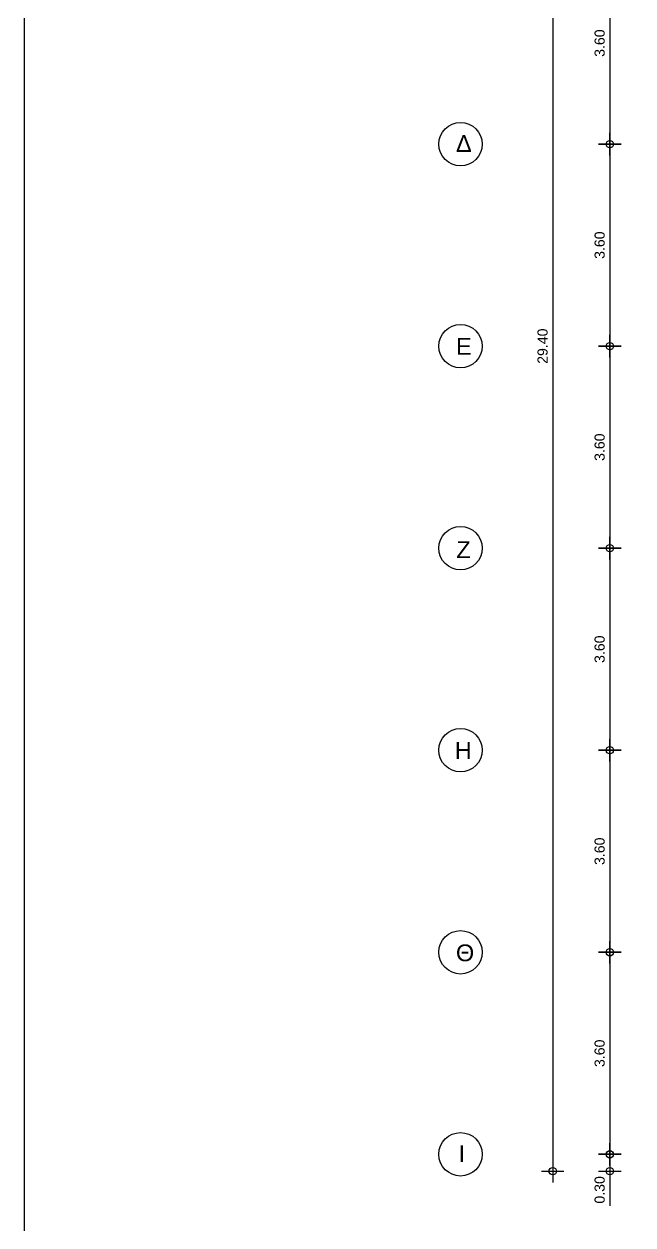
# Model space of a CAD drawing. Header units: metres. Extents: x -11 to 85, y -301 to 135.
# Drawn here: x 1 to 11.85, y -128.97 to -107.57 of the extents above; entities that cross this region are included whole.
import ezdxf

# ---------------------------------------------------------------- set-up
doc = ezdxf.new("R2010")
doc.units = ezdxf.units.M
doc.header["$LTSCALE"] = 0.036
doc.header["$PDMODE"] = 2
for name, color, linetype in [('arxitek aorofos', 252, 'Continuous'), ('BORDER', 5, 'Continuous'), ('DIMBLK', 252, 'Continuous'), ('LAYER-ON', 4, 'Continuous')]:
    doc.layers.add(name, color=color, linetype=linetype)
doc.styles.add('COMU-N', font='arial.ttf')
doc.styles.get("Standard").update_dxf_attribs({"font": 'arial.ttf'})
doc.dimstyles.new('CADWDOT', dxfattribs={"dimscale": 0.1, "dimtxt": 1.8, "dimasz": 0.08, "dimexe": 2, "dimexo": 0, "dimgap": 0.09, "dimtad": 0, "dimrnd": 0.001, "dimzin": 0, "dimdsep": 46, "dimtxsty": 'Standard', "dimblk1": 'ARTDIM', "dimblk2": 'ARTDIM', "dimsah": 1, "dimcen": 0.09, "dimdle": 0.05, "dimse1": 1, "dimse2": 1, "dimadec": 0, "dimazin": 0, "dimtfac": 1, "dimtmove": 0, "dimatfit": 3, "dimldrblk": 'ARTDIM', "dimfxl": 2, "dimtvp": 0.9999, "dimtolj": 1, "dimtzin": 0, "dimarcsym": 0})

# ---------------------------------------------------------------- blocks, each defined once
blk = doc.blocks.new('art103')
at = {"layer": 'BORDER'}
blk.add_line((0.25, 14.6), (0.25, 0.25), dxfattribs=at)
blk = doc.blocks.new('ARTDIM')
at = {"layer": 'DIMBLK'}
for p, q in [((-24.9975, 0), (24.9975, 0)), ((0, -24.9975), (0, 24.9975))]:
    blk.add_line(p, q, dxfattribs=at)
blk.add_circle((0, 0), 8.25, dxfattribs=at)
blk = doc.blocks.new('*D1003')
at = {"layer": 'arxitek aorofos', "color": 0, "lineweight": -2}
blk.add_line((10.423, -98.615), (10.423, -127.999), dxfattribs=at)
at = {"layer": 'Defpoints', "color": 0, "transparency": 16777216}
for p in [(13.537, -98.607), (10.423, -128.007), (13.537, -128.007)]:
    blk.add_point(p, dxfattribs=at)
at = {"layer": 'arxitek aorofos', "color": 0, "lineweight": -2, "xscale": 0.008, "yscale": 0.008, "zscale": 0.008}
for p, rotation in [((10.423, -98.607), 90), ((10.423, -128.007), 270)]:
    blk.add_blockref('ARTDIM', p, dxfattribs=dict(at, rotation=rotation))
at = {"layer": 'arxitek aorofos', "color": 0, "insert": (10.243, -113.307), "char_height": 0.18, "attachment_point": 5, "rotation": 90}
blk.add_mtext('\\A1;29.40', dxfattribs=at)
blk = doc.blocks.new('*D1007')
at = {"layer": 'arxitek aorofos', "color": 0, "lineweight": -2}
blk.add_line((11.44, -106.115), (11.44, -109.699), dxfattribs=at)
at = {"layer": 'Defpoints', "color": 0, "transparency": 16777216}
for p in [(7.93, -106.107), (7.93, -109.707), (11.44, -109.707)]:
    blk.add_point(p, dxfattribs=at)
at = {"layer": 'arxitek aorofos', "color": 0, "lineweight": -2, "xscale": 0.008, "yscale": 0.008, "zscale": 0.008}
for p, rotation in [((11.44, -106.107), 90), ((11.44, -109.707), 270)]:
    blk.add_blockref('ARTDIM', p, dxfattribs=dict(at, rotation=rotation))
at = {"layer": 'arxitek aorofos', "color": 0, "insert": (11.26, -107.907), "char_height": 0.18, "attachment_point": 5, "rotation": 90}
blk.add_mtext('\\A1;3.60', dxfattribs=at)
blk = doc.blocks.new('*D1008')
at = {"layer": 'arxitek aorofos', "color": 0, "lineweight": -2}
blk.add_line((11.44, -109.715), (11.44, -113.299), dxfattribs=at)
at = {"layer": 'Defpoints', "color": 0, "transparency": 16777216}
for p in [(7.93, -109.707), (7.93, -113.307), (11.44, -113.307)]:
    blk.add_point(p, dxfattribs=at)
at = {"layer": 'arxitek aorofos', "color": 0, "lineweight": -2, "xscale": 0.008, "yscale": 0.008, "zscale": 0.008}
for p, rotation in [((11.44, -109.707), 90), ((11.44, -113.307), 270)]:
    blk.add_blockref('ARTDIM', p, dxfattribs=dict(at, rotation=rotation))
at = {"layer": 'arxitek aorofos', "color": 0, "insert": (11.26, -111.507), "char_height": 0.18, "attachment_point": 5, "rotation": 90}
blk.add_mtext('\\A1;3.60', dxfattribs=at)
blk = doc.blocks.new('*D1009')
at = {"layer": 'arxitek aorofos', "color": 0, "lineweight": -2}
blk.add_line((11.44, -113.315), (11.44, -116.899), dxfattribs=at)
at = {"layer": 'Defpoints', "color": 0, "transparency": 16777216}
for p in [(7.93, -113.307), (7.93, -116.907), (11.44, -116.907)]:
    blk.add_point(p, dxfattribs=at)
at = {"layer": 'arxitek aorofos', "color": 0, "lineweight": -2, "xscale": 0.008, "yscale": 0.008, "zscale": 0.008}
for p, rotation in [((11.44, -113.307), 90), ((11.44, -116.907), 270)]:
    blk.add_blockref('ARTDIM', p, dxfattribs=dict(at, rotation=rotation))
at = {"layer": 'arxitek aorofos', "color": 0, "insert": (11.26, -115.107), "char_height": 0.18, "attachment_point": 5, "rotation": 90}
blk.add_mtext('\\A1;3.60', dxfattribs=at)
blk = doc.blocks.new('*D1010')
at = {"layer": 'arxitek aorofos', "color": 0, "lineweight": -2}
blk.add_line((11.44, -116.915), (11.44, -120.499), dxfattribs=at)
at = {"layer": 'Defpoints', "color": 0, "transparency": 16777216}
for p in [(7.93, -116.907), (7.93, -120.507), (11.44, -120.507)]:
    blk.add_point(p, dxfattribs=at)
at = {"layer": 'arxitek aorofos', "color": 0, "lineweight": -2, "xscale": 0.008, "yscale": 0.008, "zscale": 0.008}
for p, rotation in [((11.44, -116.907), 90), ((11.44, -120.507), 270)]:
    blk.add_blockref('ARTDIM', p, dxfattribs=dict(at, rotation=rotation))
at = {"layer": 'arxitek aorofos', "color": 0, "insert": (11.26, -118.707), "char_height": 0.18, "attachment_point": 5, "rotation": 90}
blk.add_mtext('\\A1;3.60', dxfattribs=at)
blk = doc.blocks.new('*D1011')
at = {"layer": 'arxitek aorofos', "color": 0, "lineweight": -2}
blk.add_line((11.44, -120.515), (11.44, -124.099), dxfattribs=at)
at = {"layer": 'Defpoints', "color": 0, "transparency": 16777216}
for p in [(7.93, -120.507), (7.93, -124.107), (11.44, -124.107)]:
    blk.add_point(p, dxfattribs=at)
at = {"layer": 'arxitek aorofos', "color": 0, "lineweight": -2, "xscale": 0.008, "yscale": 0.008, "zscale": 0.008}
for p, rotation in [((11.44, -120.507), 90), ((11.44, -124.107), 270)]:
    blk.add_blockref('ARTDIM', p, dxfattribs=dict(at, rotation=rotation))
at = {"layer": 'arxitek aorofos', "color": 0, "insert": (11.26, -122.307), "char_height": 0.18, "attachment_point": 5, "rotation": 90}
blk.add_mtext('\\A1;3.60', dxfattribs=at)
blk = doc.blocks.new('*D1012')
at = {"layer": 'arxitek aorofos', "color": 0, "lineweight": -2}
blk.add_line((11.44, -124.115), (11.44, -127.699), dxfattribs=at)
at = {"layer": 'Defpoints', "color": 0, "transparency": 16777216}
for p in [(7.93, -124.107), (7.93, -127.707), (11.44, -127.707)]:
    blk.add_point(p, dxfattribs=at)
at = {"layer": 'arxitek aorofos', "color": 0, "lineweight": -2, "xscale": 0.008, "yscale": 0.008, "zscale": 0.008}
for p, rotation in [((11.44, -124.107), 90), ((11.44, -127.707), 270)]:
    blk.add_blockref('ARTDIM', p, dxfattribs=dict(at, rotation=rotation))
at = {"layer": 'arxitek aorofos', "color": 0, "insert": (11.26, -125.907), "char_height": 0.18, "attachment_point": 5, "rotation": 90}
blk.add_mtext('\\A1;3.60', dxfattribs=at)
blk = doc.blocks.new('*D1013')
at = {"layer": 'arxitek aorofos', "color": 0, "lineweight": -2}
for p, q in [((11.44, -127.715), (11.44, -127.999)), ((11.44, -128.007), (11.44, -128.625))]:
    blk.add_line(p, q, dxfattribs=at)
at = {"layer": 'Defpoints', "color": 0, "transparency": 16777216}
for p in [(7.93, -127.707), (11.44, -128.007), (13.537, -128.007)]:
    blk.add_point(p, dxfattribs=at)
at = {"layer": 'arxitek aorofos', "color": 0, "lineweight": -2, "xscale": 0.008, "yscale": 0.008, "zscale": 0.008}
for p, rotation in [((11.44, -127.707), 90), ((11.44, -128.007), 270)]:
    blk.add_blockref('ARTDIM', p, dxfattribs=dict(at, rotation=rotation))
at = {"layer": 'arxitek aorofos', "color": 0, "insert": (11.26, -128.341), "char_height": 0.18, "attachment_point": 5, "rotation": 90}
blk.add_mtext('\\A1;0.30', dxfattribs=at)

msp = doc.modelspace()

# ---------------------------------------------------------------- linework, layer by layer
at = {"layer": 'arxitek aorofos'}
for centre in [(8.78, -109.707), (8.78, -113.307), (8.78, -116.907), (8.78, -120.507), (8.78, -124.107), (8.78, -127.707)]:
    msp.add_circle(centre, 0.387, dxfattribs=at)

# ---------------------------------------------------------------- block references
at = {"layer": 'LAYER-ON', "xscale": 4, "yscale": 4, "zscale": 4}
msp.add_blockref('art103', (0, -143.155), dxfattribs=at)

# ---------------------------------------------------------------- texts
at = {"layer": 'arxitek aorofos', "style": 'COMU-N'}
for s, p in [('Δ', (8.699, -109.846)), ('Ε', (8.699, -113.46)), ('Ζ', (8.705, -117.082)), ('Η', (8.677, -120.66)), ('Θ', (8.698, -124.267)), ('Ι', (8.746, -127.846))]:
    msp.add_text(s, height=0.3, dxfattribs=at).set_placement(p)

# ---------------------------------------------------------------- dimensions: what is measured, and where the dimension line sits
at = {"layer": 'arxitek aorofos'}
for base, p1, p2, picture, middle in [((10.423, -128.007), (13.537, -98.607), (13.537, -128.007), '*D1003', (10.243, -113.307)), ((11.44, -109.707), (7.93, -106.107), (7.93, -109.707), '*D1007', (11.26, -107.907)), ((11.44, -113.307), (7.93, -109.707), (7.93, -113.307), '*D1008', (11.26, -111.507)), ((11.44, -116.907), (7.93, -113.307), (7.93, -116.907), '*D1009', (11.26, -115.107)), ((11.44, -120.507), (7.93, -116.907), (7.93, -120.507), '*D1010', (11.26, -118.707)), ((11.44, -124.107), (7.93, -120.507), (7.93, -124.107), '*D1011', (11.26, -122.307)), ((11.44, -127.707), (7.93, -124.107), (7.93, -127.707), '*D1012', (11.26, -125.907))]:
    dim = msp.add_linear_dim(base=base, p1=p1, p2=p2, angle=90, dimstyle='CADWDOT', dxfattribs=at)
    dim.commit()
    dim.dimension.update_dxf_attribs({"geometry": picture, "text_midpoint": middle})
dim = msp.add_linear_dim(base=(11.44, -128.007), p1=(7.93, -127.707), p2=(13.537, -128.007), angle=90, dimstyle='CADWDOT', dxfattribs=at)
dim.commit()
dim.dimension.update_dxf_attribs({"geometry": '*D1013', "text_midpoint": (11.44, -128.341), "dimtype": 160})

doc.saveas('drawing.dxf')
